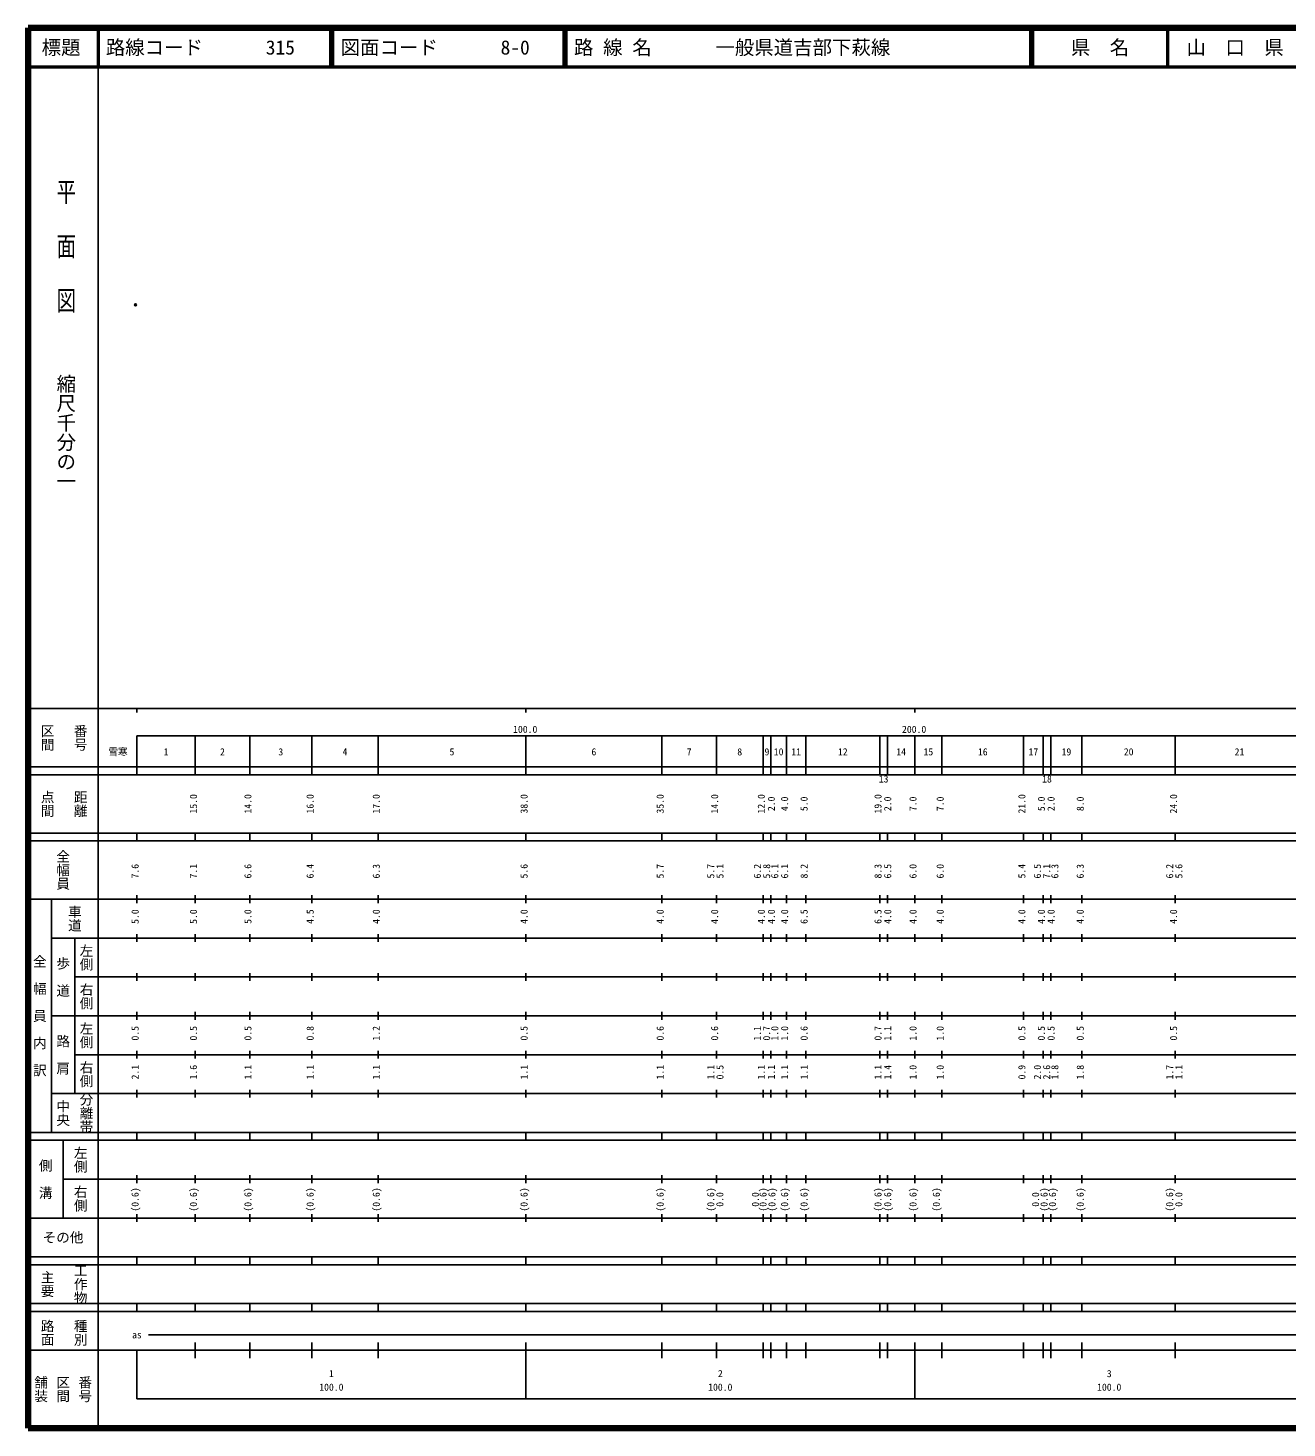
# Model space of a CAD drawing. Units: millimetres on the paper. Extents: x 40 to 680, y 20 to 380.
# Drawn here: x 40 to 363.7, y 20 to 380 of the extents above; entities that cross this region are included whole.
import ezdxf
from ezdxf.enums import TextEntityAlignment as Align

# ---------------------------------------------------------------- set-up
doc = ezdxf.new("R2010")
doc.units = ezdxf.units.MM
doc.header["$PDMODE"] = 32
doc.header["$PDSIZE"] = 0.5
doc.layers.add('M-OTRS', color=6, linetype='Continuous')
doc.layers.add('M-TTL-TXT', color=7, linetype='Continuous')
for name, color, linetype, lineweight in [('M-TTL', 2, 'Continuous', 140), ('M-TTL-BAND', 7, 'Continuous', 25), ('M-TTL-LINE', 7, 'Continuous', 50)]:
    doc.layers.add(name, color=color, linetype=linetype, lineweight=lineweight)
doc.styles.add('@ＭＳ ゴシック', font='')
doc.styles.add('ＭＳ ゴシック', font='')
doc.styles.get('@ＭＳ ゴシック').set_extended_font_data('@MS Gothic')
doc.styles.get('ＭＳ ゴシック').set_extended_font_data('MS Gothic')

msp = doc.modelspace()

# ---------------------------------------------------------------- linework, layer by layer
at = {"layer": 'M-OTRS'}
msp.add_point((67.639, 308.831), dxfattribs=at)
at = {"layer": 'M-TTL'}
for p, q in [((40, 380), (40, 20)), ((680, 380), (40, 380)), ((40, 20), (680, 20))]:
    msp.add_line(p, q, dxfattribs=at)
at = {"layer": 'M-TTL-BAND'}
for p, q in [((58, 370), (58, 20)), ((40, 205), (579, 205)), ((68, 205), (68, 204)), ((168, 205), (168, 204)), ((268, 205), (268, 204)), ((68, 198), (579, 198)), ((68, 198), (68, 188)), ((83, 188), (83, 198)), ((97, 188), (97, 198)), ((113, 188), (113, 198)), ((130, 188), (130, 198)), ((168, 188), (168, 198)), ((203, 188), (203, 198)), ((217, 188), (217, 198)), ((229, 188), (229, 198)), ((231, 188), (231, 198)), ((235, 188), (235, 198)), ((240, 188), (240, 198)), ((259, 188), (259, 198)), ((261, 188), (261, 198)), ((268, 188), (268, 198)), ((275, 188), (275, 198)), ((296, 188), (296, 198)), ((301, 188), (301, 198)), ((303, 188), (303, 198)), ((311, 188), (311, 198)), ((335, 188), (335, 198)), ((40, 190), (579, 190)), ((40, 188), (579, 188)), ((40, 173), (579, 173)), ((68, 171), (68, 173)), ((83, 171), (83, 173)), ((97, 171), (97, 173)), ((113, 171), (113, 173)), ((130, 171), (130, 173)), ((168, 171), (168, 173)), ((203, 171), (203, 173)), ((217, 171), (217, 173)), ((229, 171), (229, 173)), ((231, 171), (231, 173)), ((235, 171), (235, 173)), ((240, 171), (240, 173)), ((259, 171), (259, 173)), ((261, 171), (261, 173)), ((268, 171), (268, 173)), ((275, 171), (275, 173)), ((296, 171), (296, 173)), ((301, 171), (301, 173)), ((303, 171), (303, 173)), ((311, 171), (311, 173)), ((335, 171), (335, 173)), ((40, 171), (579, 171)), ((40, 156), (579, 156)), ((46, 96), (46, 156)), ((68, 155), (68, 157)), ((83, 155), (83, 157)), ((97, 155), (97, 157)), ((113, 155), (113, 157)), ((130, 155), (130, 157)), ((168, 155), (168, 157)), ((203, 155), (203, 157)), ((217, 155), (217, 157)), ((229, 155), (229, 157)), ((231, 155), (231, 157)), ((235, 155), (235, 157)), ((240, 155), (240, 157)), ((259, 155), (259, 157)), ((261, 155), (261, 157)), ((268, 155), (268, 157)), ((275, 155), (275, 157)), ((296, 155), (296, 157)), ((301, 155), (301, 157)), ((303, 155), (303, 157)), ((311, 155), (311, 157)), ((335, 155), (335, 157)), ((46, 146), (579, 146)), ((52, 146), (52, 106)), ((68, 145), (68, 147)), ((83, 145), (83, 147)), ((97, 145), (97, 147)), ((113, 145), (113, 147)), ((130, 145), (130, 147)), ((168, 145), (168, 147)), ((203, 145), (203, 147)), ((217, 145), (217, 147)), ((229, 145), (229, 147)), ((231, 145), (231, 147)), ((235, 145), (235, 147)), ((240, 145), (240, 147)), ((259, 145), (259, 147)), ((261, 145), (261, 147)), ((268, 145), (268, 147)), ((275, 145), (275, 147)), ((296, 145), (296, 147)), ((301, 145), (301, 147)), ((303, 145), (303, 147)), ((311, 145), (311, 147)), ((335, 145), (335, 147)), ((68, 135), (68, 137)), ((83, 135), (83, 137)), ((97, 135), (97, 137)), ((113, 135), (113, 137)), ((130, 135), (130, 137)), ((168, 135), (168, 137)), ((203, 135), (203, 137)), ((217, 135), (217, 137)), ((229, 135), (229, 137)), ((231, 135), (231, 137)), ((235, 135), (235, 137)), ((240, 135), (240, 137)), ((259, 135), (259, 137)), ((261, 135), (261, 137)), ((268, 135), (268, 137)), ((275, 135), (275, 137)), ((296, 135), (296, 137)), ((301, 135), (301, 137)), ((303, 135), (303, 137)), ((311, 135), (311, 137)), ((335, 135), (335, 137)), ((52, 136), (579, 136)), ((46, 126), (579, 126)), ((68, 125), (68, 127)), ((83, 125), (83, 127)), ((97, 125), (97, 127)), ((113, 125), (113, 127)), ((130, 125), (130, 127)), ((168, 125), (168, 127)), ((203, 125), (203, 127)), ((217, 125), (217, 127)), ((229, 125), (229, 127)), ((231, 125), (231, 127)), ((235, 125), (235, 127)), ((240, 125), (240, 127)), ((259, 125), (259, 127)), ((261, 125), (261, 127)), ((268, 125), (268, 127)), ((275, 125), (275, 127)), ((296, 125), (296, 127)), ((301, 125), (301, 127)), ((303, 125), (303, 127)), ((311, 125), (311, 127)), ((335, 125), (335, 127)), ((52, 116), (579, 116)), ((68, 115), (68, 117)), ((83, 115), (83, 117)), ((97, 115), (97, 117)), ((113, 115), (113, 117)), ((130, 115), (130, 117)), ((168, 115), (168, 117)), ((203, 115), (203, 117)), ((217, 115), (217, 117)), ((229, 115), (229, 117)), ((231, 115), (231, 117)), ((235, 115), (235, 117)), ((240, 115), (240, 117)), ((259, 115), (259, 117)), ((261, 115), (261, 117)), ((268, 115), (268, 117)), ((275, 115), (275, 117)), ((296, 115), (296, 117)), ((301, 115), (301, 117)), ((303, 115), (303, 117)), ((311, 115), (311, 117)), ((335, 115), (335, 117)), ((46, 106), (579, 106)), ((68, 105), (68, 107)), ((83, 105), (83, 107)), ((97, 105), (97, 107)), ((113, 105), (113, 107)), ((130, 105), (130, 107)), ((168, 105), (168, 107)), ((203, 105), (203, 107)), ((217, 105), (217, 107)), ((229, 105), (229, 107)), ((231, 105), (231, 107)), ((235, 105), (235, 107)), ((240, 105), (240, 107)), ((259, 105), (259, 107)), ((261, 105), (261, 107)), ((268, 105), (268, 107)), ((275, 105), (275, 107)), ((296, 105), (296, 107)), ((301, 105), (301, 107)), ((303, 105), (303, 107)), ((311, 105), (311, 107)), ((335, 105), (335, 107)), ((40, 96), (579, 96)), ((40, 94), (579, 94)), ((49, 94), (49, 74)), ((68, 94), (68, 96)), ((83, 94), (83, 96)), ((97, 94), (97, 96)), ((113, 94), (113, 96)), ((130, 94), (130, 96)), ((168, 94), (168, 96)), ((203, 94), (203, 96)), ((217, 94), (217, 96)), ((229, 94), (229, 96)), ((231, 94), (231, 96)), ((235, 94), (235, 96)), ((240, 94), (240, 96)), ((259, 94), (259, 96)), ((261, 94), (261, 96)), ((268, 94), (268, 96)), ((275, 94), (275, 96)), ((296, 94), (296, 96)), ((301, 94), (301, 96)), ((303, 94), (303, 96)), ((311, 94), (311, 96)), ((335, 94), (335, 96)), ((49, 84), (579, 84)), ((68, 83), (68, 85)), ((83, 83), (83, 85)), ((97, 83), (97, 85)), ((113, 83), (113, 85)), ((130, 83), (130, 85)), ((168, 83), (168, 85)), ((203, 83), (203, 85)), ((217, 83), (217, 85)), ((229, 83), (229, 85)), ((231, 83), (231, 85)), ((235, 83), (235, 85)), ((240, 83), (240, 85)), ((259, 83), (259, 85)), ((261, 83), (261, 85)), ((268, 83), (268, 85)), ((275, 83), (275, 85)), ((296, 83), (296, 85)), ((301, 83), (301, 85)), ((303, 83), (303, 85)), ((311, 83), (311, 85)), ((335, 83), (335, 85)), ((40, 74), (579, 74)), ((68, 73), (68, 75)), ((83, 73), (83, 75)), ((97, 73), (97, 75)), ((113, 73), (113, 75)), ((130, 73), (130, 75)), ((168, 73), (168, 75)), ((203, 73), (203, 75)), ((217, 73), (217, 75)), ((229, 73), (229, 75)), ((231, 73), (231, 75)), ((235, 73), (235, 75)), ((240, 73), (240, 75)), ((259, 73), (259, 75)), ((261, 73), (261, 75)), ((268, 73), (268, 75)), ((275, 73), (275, 75)), ((296, 73), (296, 75)), ((301, 73), (301, 75)), ((303, 73), (303, 75)), ((311, 73), (311, 75)), ((335, 73), (335, 75)), ((40, 64), (579, 64)), ((40, 62), (579, 62)), ((68, 62), (68, 64)), ((83, 62), (83, 64)), ((97, 62), (97, 64)), ((113, 62), (113, 64)), ((130, 62), (130, 64)), ((168, 62), (168, 64)), ((203, 62), (203, 64)), ((217, 62), (217, 64)), ((229, 62), (229, 64)), ((231, 62), (231, 64)), ((235, 62), (235, 64)), ((240, 62), (240, 64)), ((259, 62), (259, 64)), ((261, 62), (261, 64)), ((268, 62), (268, 64)), ((275, 62), (275, 64)), ((296, 62), (296, 64)), ((301, 62), (301, 64)), ((303, 62), (303, 64)), ((311, 62), (311, 64)), ((335, 62), (335, 64)), ((40, 52), (579, 52)), ((68, 50), (68, 52)), ((83, 50), (83, 52)), ((97, 50), (97, 52)), ((113, 50), (113, 52)), ((130, 50), (130, 52)), ((168, 50), (168, 52)), ((203, 50), (203, 52)), ((217, 50), (217, 52)), ((229, 50), (229, 52)), ((231, 50), (231, 52)), ((235, 50), (235, 52)), ((240, 50), (240, 52)), ((259, 50), (259, 52)), ((261, 50), (261, 52)), ((268, 50), (268, 52)), ((275, 50), (275, 52)), ((296, 50), (296, 52)), ((301, 50), (301, 52)), ((303, 50), (303, 52)), ((311, 50), (311, 52)), ((335, 50), (335, 52)), ((40, 50), (579, 50)), ((71, 44), (565, 44)), ((40, 40), (579, 40)), ((68, 40), (68, 27.5)), ((83, 38), (83, 42)), ((97, 38), (97, 42)), ((113, 38), (113, 42)), ((130, 38), (130, 42)), ((168, 27.5), (168, 42)), ((203, 38), (203, 42)), ((217, 38), (217, 42)), ((229, 38), (229, 42)), ((231, 38), (231, 42)), ((235, 38), (235, 42)), ((240, 38), (240, 42)), ((259, 38), (259, 42)), ((261, 38), (261, 42)), ((268, 27.5), (268, 42)), ((275, 38), (275, 42)), ((296, 38), (296, 42)), ((301, 38), (301, 42)), ((303, 38), (303, 42)), ((311, 38), (311, 42)), ((335, 38), (335, 42)), ((68, 27.5), (579, 27.5))]:
    msp.add_line(p, q, dxfattribs=at)
at = {"layer": 'M-TTL-LINE'}
for p, q in [((58, 380), (58, 370)), ((117.75, 380), (117.75, 370)), ((118.25, 380), (118.25, 370)), ((177.75, 380), (177.75, 370)), ((178.25, 380), (178.25, 370)), ((297.75, 380), (297.75, 370)), ((298.25, 380), (298.25, 370)), ((333, 380), (333, 370)), ((40, 370), (680, 370))]:
    msp.add_line(p, q, dxfattribs=at)

# ---------------------------------------------------------------- texts
at = {"layer": 'M-TTL-BAND', "style": '@ＭＳ ゴシック', "width": 1.4}
msp.add_text('平  面  図', height=3.666, rotation=270, dxfattribs=at).set_placement((49.777, 306.475), align=Align.MIDDLE_RIGHT)
at = {"layer": 'M-TTL-BAND', "style": '@ＭＳ ゴシック'}
msp.add_text('縮尺千分の一', height=3.666, rotation=270, dxfattribs=at).set_placement((49.777, 261.03), align=Align.MIDDLE_RIGHT)
for s, p in [('区間', (45, 197.5)), ('番号', (53.5, 197.5)), ('点間', (45, 180.5)), ('距離', (53.5, 180.5)), ('全幅員', (49, 163.5)), ('車道', (52, 151)), ('左側', (55, 141)), ('全\u3000幅\u3000員\u3000内\u3000訳', (43, 126)), ('歩\u3000道', (49, 136)), ('右側', (55, 131)), ('左側', (55, 121)), ('路\u3000肩', (49, 116)), ('右側', (55, 111)), ('分離帯', (55, 101)), ('中央', (49, 101)), ('左側', (53.5, 89)), ('側\u3000溝', (44.5, 84)), ('右側', (53.5, 79)), ('工作物', (53.5, 57)), ('主要', (45, 57)), ('路面', (45, 44.5)), ('種別', (53.5, 44.5)), ('舗装', (43.333, 30)), ('区間', (49, 30)), ('番号', (54.667, 30))]:
    msp.add_text(s, height=2.566, rotation=270, dxfattribs=at).set_placement(p, align=Align.MIDDLE_CENTER)
at = {"layer": 'M-TTL-BAND', "style": 'ＭＳ ゴシック'}
for s, p in [('100.0', (167.844, 198.195)), ('200.0', (267.844, 198.195)), ('雪寒', (63.134, 192.405)), ('1', (75.5, 192.405)), ('2', (90, 192.405)), ('3', (105, 192.405)), ('4', (121.5, 192.405)), ('5', (149, 192.405)), ('6', (185.5, 192.405)), ('7', (210, 192.405)), ('8', (223, 192.405)), ('9', (230, 192.405)), ('10', (233, 192.405)), ('11', (237.5, 192.405)), ('12', (249.5, 192.405)), ('14', (264.5, 192.405)), ('15', (271.5, 192.405)), ('16', (285.5, 192.405)), ('17', (298.5, 192.405)), ('19', (307, 192.405)), ('20', (323, 192.405)), ('21', (351.5, 192.405)), ('13', (260, 185.435)), ('18', (302, 185.435)), ('as', (68, 42.5)), ('1', (118, 32.523)), ('2', (218, 32.523)), ('3', (318, 32.523)), ('100.0', (118, 29.033)), ('100.0', (218, 29.033)), ('100.0', (318, 29.033))]:
    msp.add_text(s, height=1.833, dxfattribs=at).set_placement(p, align=Align.BOTTOM_CENTER)
for s, p in [('15.0', (84, 180.5)), ('14.0', (98, 180.5)), ('16.0', (114, 180.5)), ('17.0', (131, 180.5)), ('38.0', (169, 180.5)), ('35.0', (204, 180.5)), ('14.0', (218, 180.5)), ('12.0', (230, 180.5)), ('2.0', (232.58, 180.5)), ('4.0', (236, 180.5)), ('5.0', (241, 180.5)), ('19.0', (260, 180.5)), ('2.0', (262.502, 180.5)), ('7.0', (269, 180.5)), ('7.0', (276, 180.5)), ('21.0', (297, 180.5)), ('5.0', (302, 180.5)), ('2.0', (304.502, 180.5)), ('8.0', (312, 180.5)), ('24.0', (336, 180.5)), ('7.6', (69, 163.174)), ('7.1', (84, 163.174)), ('6.6', (98, 163.174)), ('6.4', (114, 163.174)), ('6.3', (131, 163.174)), ('5.6', (169, 163.174)), ('5.7', (204, 163.174)), ('5.7', (217, 163.174)), ('5.1', (219.37, 163.174)), ('6.2', (229, 163.174)), ('5.8', (231.37, 163.174)), ('6.1', (233.457, 163.174)), ('6.1', (236, 163.174)), ('8.2', (241, 163.174)), ('8.3', (260, 163.174)), ('6.5', (262.502, 163.174)), ('6.0', (269, 163.174)), ('6.0', (276, 163.174)), ('5.4', (297, 163.174)), ('6.5', (301, 163.174)), ('7.1', (303.37, 163.174)), ('6.3', (305.482, 163.174)), ('6.3', (312, 163.174)), ('6.2', (335, 163.174)), ('5.6', (337.37, 163.174)), ('5.0', (69, 151.5)), ('5.0', (84, 151.5)), ('5.0', (98, 151.5)), ('4.5', (114, 151.5)), ('4.0', (131, 151.5)), ('4.0', (169, 151.5)), ('4.0', (204, 151.5)), ('4.0', (218, 151.5)), ('4.0', (230, 151.5)), ('4.0', (232.58, 151.5)), ('4.0', (236, 151.5)), ('6.5', (241, 151.5)), ('6.5', (260, 151.5)), ('4.0', (262.502, 151.5)), ('4.0', (269, 151.5)), ('4.0', (276, 151.5)), ('4.0', (297, 151.5)), ('4.0', (302, 151.5)), ('4.0', (304.502, 151.5)), ('4.0', (312, 151.5)), ('4.0', (336, 151.5)), ('0.5', (69, 121.5)), ('0.5', (84, 121.5)), ('0.5', (98, 121.5)), ('0.8', (114, 121.5)), ('1.2', (131, 121.5)), ('0.5', (169, 121.5)), ('0.6', (204, 121.5)), ('0.6', (218, 121.5)), ('1.1', (229, 121.5)), ('0.7', (231.37, 121.5)), ('1.0', (233.457, 121.5)), ('1.0', (236, 121.5)), ('0.6', (241, 121.5)), ('0.7', (260, 121.5)), ('1.1', (262.502, 121.5)), ('1.0', (269, 121.5)), ('1.0', (276, 121.5)), ('0.5', (297, 121.5)), ('0.5', (302, 121.5)), ('0.5', (304.502, 121.5)), ('0.5', (312, 121.5)), ('0.5', (336, 121.5)), ('2.1', (69, 111.5)), ('1.6', (84, 111.5)), ('1.1', (98, 111.5)), ('1.1', (114, 111.5)), ('1.1', (131, 111.5)), ('1.1', (169, 111.5)), ('1.1', (204, 111.5)), ('1.1', (217, 111.5)), ('0.5', (219.37, 111.5)), ('1.1', (230, 111.5)), ('1.1', (232.58, 111.5)), ('1.1', (236, 111.5)), ('1.1', (241, 111.5)), ('1.1', (260, 111.5)), ('1.4', (262.502, 111.5)), ('1.0', (269, 111.5)), ('1.0', (276, 111.5)), ('0.9', (297, 111.5)), ('2.0', (301, 111.5)), ('2.6', (303.37, 111.5)), ('1.8', (305.482, 111.5)), ('1.8', (312, 111.5)), ('1.7', (335, 111.5)), ('1.1', (337.37, 111.5)), ('(0.6)', (69, 78.764)), ('(0.6)', (84, 78.764)), ('(0.6)', (98, 78.764)), ('(0.6)', (114, 78.764)), ('(0.6)', (131, 78.764)), ('(0.6)', (169, 78.764)), ('(0.6)', (204, 78.764)), ('(0.6)', (217, 78.764)), ('0.0', (219.346, 78.764)), ('0.0', (228.481, 78.764)), ('(0.6)', (230.433, 78.764)), ('(0.6)', (232.731, 78.764)), ('(0.6)', (236, 78.764)), ('(0.6)', (241, 78.764)), ('(0.6)', (260, 78.764)), ('(0.6)', (262.502, 78.764)), ('(0.6)', (269, 78.764)), ('(0.6)', (275, 78.764)), ('0.0', (300.52, 78.764)), ('(0.6)', (302.707, 78.764)), ('(0.6)', (304.868, 78.764)), ('(0.6)', (312, 78.764)), ('(0.6)', (335, 78.764)), ('0.0', (337.35, 78.764))]:
    msp.add_text(s, height=1.833, rotation=90, dxfattribs=at).set_placement(p, align=Align.BOTTOM_CENTER)
msp.add_text('その他', height=2.566, dxfattribs=at).set_placement((49, 69), align=Align.MIDDLE_CENTER)
at = {"layer": 'M-TTL-TXT', "style": 'ＭＳ ゴシック'}
for s, p in [('標題', (48.5, 375)), ('県\u3000名', (315.625, 375)), ('山\u3000口\u3000県', (350.375, 375))]:
    msp.add_text(s, height=3.666, dxfattribs=at).set_placement(p, align=Align.MIDDLE_CENTER)
for s, p in [('路線コード', (60, 375)), ('315', (101.142, 375)), ('図面コード', (120.38, 375)), ('8-0', (161.521, 375)), ('路 線 名', (180.38, 375)), ('一般県道吉部下萩線', (216.734, 375))]:
    msp.add_text(s, height=3.666, dxfattribs=at).set_placement(p, align=Align.MIDDLE_LEFT)

doc.saveas('drawing.dxf')
